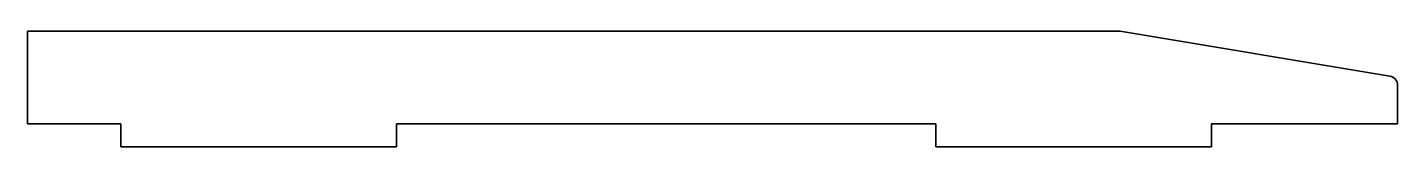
# Model space of a CAD drawing. Header units: millimetres. Extents: x 0 to 148, y 0 to 13.
import ezdxf

# ---------------------------------------------------------------- set-up
doc = ezdxf.new("R2010")
doc.units = ezdxf.units.MM
doc.layers.add('SIMUMAK Visible (ISO)', color=7, linetype='Continuous', lineweight=35)

# ---------------------------------------------------------------- blocks, each defined once
blk = doc.blocks.new('SIL-026-RLPE-02_Cartelas_SIL-026-RLPE-02')
at = {"layer": 'SIMUMAK Visible (ISO)'}
for p, q in [((-74.05, -3.75), (-74.05, 6.25)), ((-74.05, 6.25), (44.05, 6.25)), ((73.21, 1.39), (44.05, 6.25)), ((74.05, 0.4), (74.05, -3.75)), ((-63.95, -3.75), (-74.05, -3.75)), ((-63.95, -6.25), (-63.95, -3.75)), ((24.15, -3.75), (-34.15, -3.75)), ((-34.15, -3.75), (-34.15, -6.25)), ((24.15, -6.25), (24.15, -3.75)), ((74.05, -3.75), (53.95, -3.75)), ((53.95, -3.75), (53.95, -6.25)), ((-34.15, -6.25), (-63.95, -6.25)), ((53.95, -6.25), (24.15, -6.25))]:
    blk.add_line(p, q, dxfattribs=at)
at = {"layer": 'SIMUMAK Visible (ISO)', "extrusion": (0, 0, -1)}
blk.add_arc((-73.05, 0.4), 1, 99.4623, 180, dxfattribs=at)

msp = doc.modelspace()

# ---------------------------------------------------------------- block references
msp.add_blockref('SIL-026-RLPE-02_Cartelas_SIL-026-RLPE-02', (74.05, 6.25))

doc.saveas('drawing.dxf')
